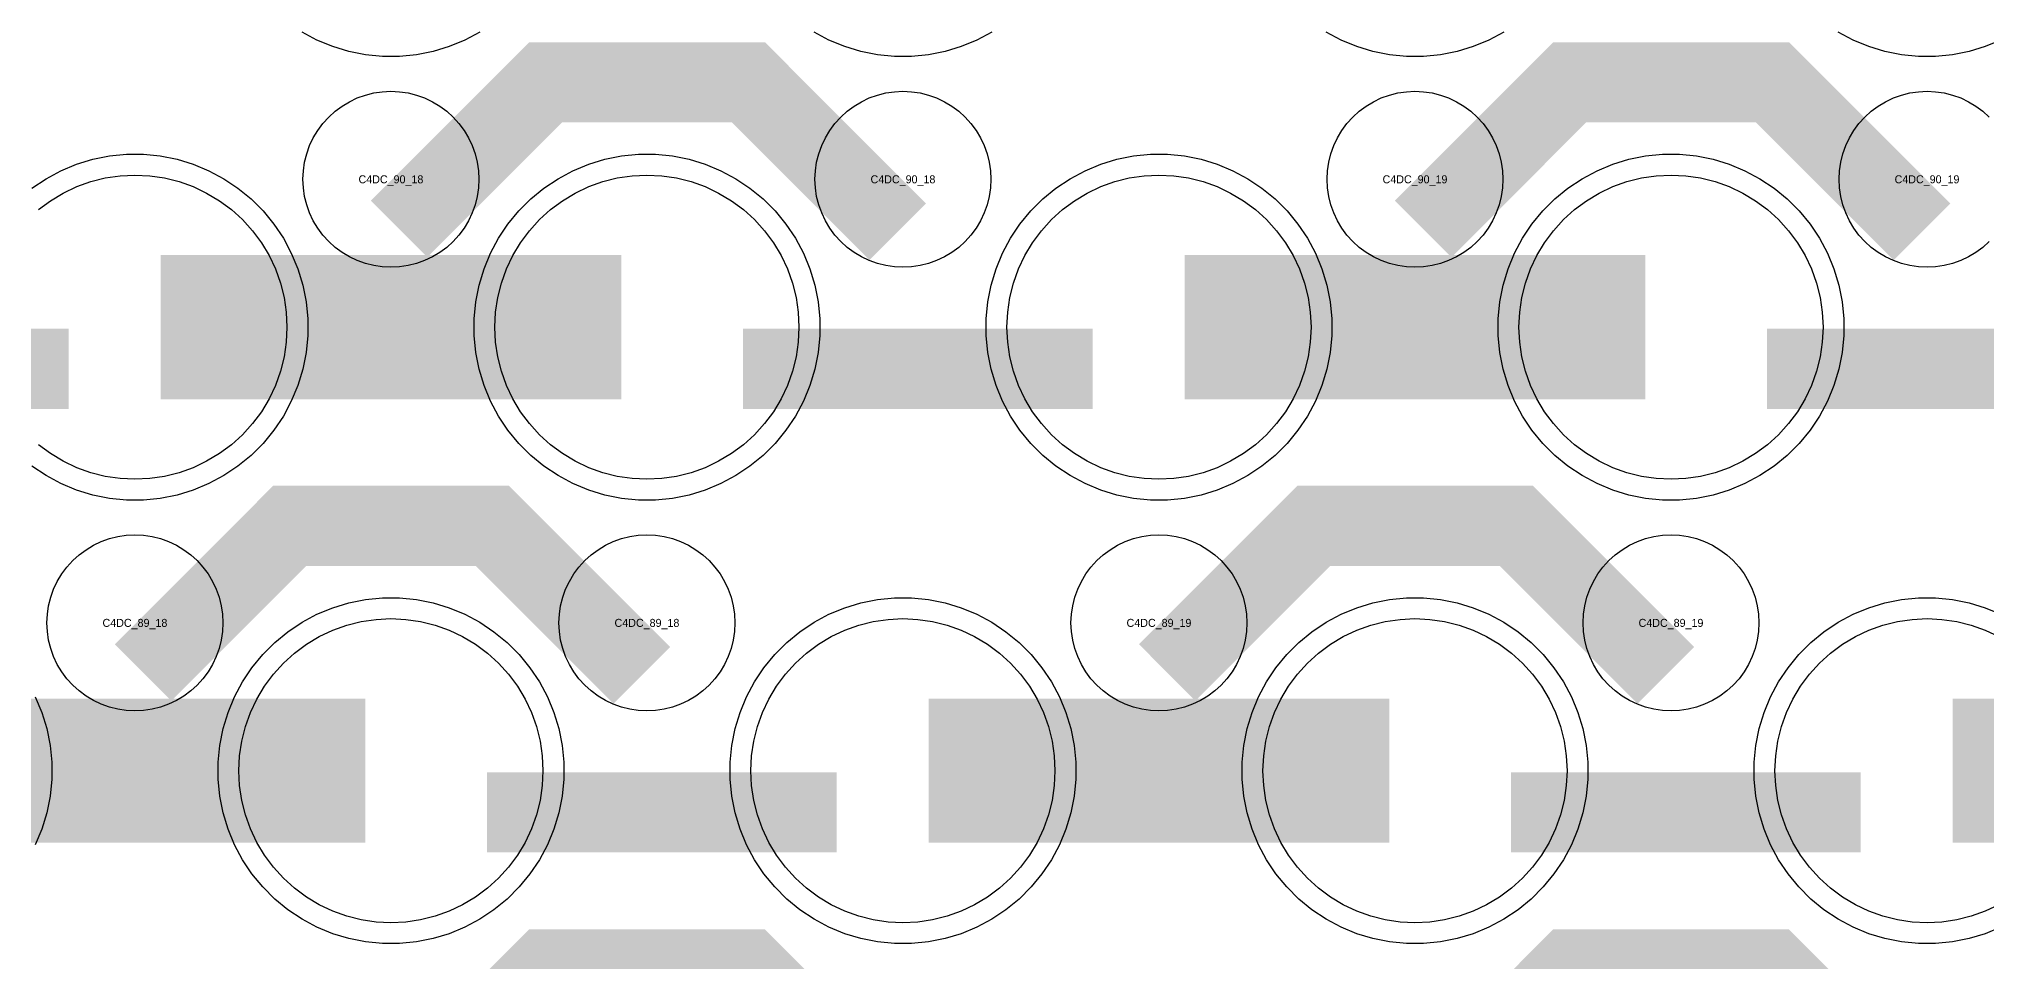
# Model space of a CAD drawing. Extents: x -11880 to 11880, y -14992 to 14992.
# Drawn here: x -6270 to -5662, y -2567 to -2279 of the extents above; entities that cross this region are included whole.
import ezdxf
from ezdxf.enums import TextEntityAlignment as Align

# ---------------------------------------------------------------- set-up
doc = ezdxf.new("R2010")
doc.units = 0
doc.header["$MEASUREMENT"] = 0
for name, color, linetype in [('GDS_775_DT_237', 138, 'CONTINUOUS'), ('RDL1_FS', 34, 'CONTINUOUS'), ('RDL_BS', 160, 'CONTINUOUS')]:
    doc.layers.add(name, color=color, linetype=linetype)

msp = doc.modelspace()

# ---------------------------------------------------------------- linework, layer by layer
at = {"layer": 'RDL1_FS', "color": 11, "true_color": 0xf27172}
msp.add_lwpolyline([(-6270.14, -2332.076), (-6266.395, -2329.298), (-6262.395, -2326.9), (-6258.181, -2324.908), (-6253.791, -2323.336), (-6249.268, -2322.204), (-6244.657, -2321.52), (-6240, -2321.291), (-6235.343, -2321.52), (-6230.732, -2322.204), (-6226.209, -2323.336), (-6221.819, -2324.908), (-6217.605, -2326.9), (-6213.605, -2329.298), (-6209.86, -2332.076), (-6206.406, -2335.206), (-6203.276, -2338.66), (-6200.498, -2342.405), (-6198.1, -2346.405), (-6196.108, -2350.619), (-6194.536, -2355.009), (-6193.404, -2359.532), (-6192.72, -2364.143), (-6192.491, -2368.8), (-6192.72, -2373.457), (-6193.404, -2378.068), (-6194.536, -2382.591), (-6196.108, -2386.981), (-6198.1, -2391.195), (-6200.498, -2395.195), (-6203.276, -2398.94), (-6206.406, -2402.394), (-6209.86, -2405.524), (-6213.605, -2408.302), (-6217.605, -2410.7), (-6221.819, -2412.692), (-6226.209, -2414.264), (-6230.732, -2415.396), (-6235.343, -2416.08), (-6240, -2416.309), (-6244.657, -2416.08), (-6249.268, -2415.396), (-6253.791, -2414.264), (-6258.181, -2412.692), (-6262.395, -2410.7), (-6266.395, -2408.302), (-6270.14, -2405.524)], dxfattribs=at)
for points in [[(-6080, -2416.309), (-6084.657, -2416.08), (-6089.268, -2415.396), (-6093.791, -2414.264), (-6098.181, -2412.692), (-6102.395, -2410.7), (-6106.395, -2408.302), (-6110.14, -2405.524), (-6113.594, -2402.394), (-6116.724, -2398.94), (-6119.502, -2395.195), (-6121.9, -2391.195), (-6123.892, -2386.981), (-6125.464, -2382.591), (-6126.596, -2378.068), (-6127.28, -2373.457), (-6127.509, -2368.8), (-6127.28, -2364.143), (-6126.596, -2359.532), (-6125.464, -2355.009), (-6123.892, -2350.619), (-6121.9, -2346.405), (-6119.502, -2342.405), (-6116.724, -2338.66), (-6113.594, -2335.206), (-6110.14, -2332.076), (-6106.395, -2329.298), (-6102.395, -2326.9), (-6098.181, -2324.908), (-6093.791, -2323.336), (-6089.268, -2322.204), (-6084.657, -2321.52), (-6080, -2321.291), (-6075.343, -2321.52), (-6070.732, -2322.204), (-6066.209, -2323.336), (-6061.819, -2324.908), (-6057.605, -2326.9), (-6053.605, -2329.298), (-6049.86, -2332.076), (-6046.406, -2335.206), (-6043.276, -2338.66), (-6040.498, -2342.405), (-6038.1, -2346.405), (-6036.108, -2350.619), (-6034.536, -2355.009), (-6033.404, -2359.532), (-6032.72, -2364.143), (-6032.491, -2368.8), (-6032.72, -2373.457), (-6033.404, -2378.068), (-6034.536, -2382.591), (-6036.108, -2386.981), (-6038.1, -2391.195), (-6040.498, -2395.195), (-6043.276, -2398.94), (-6046.406, -2402.394), (-6049.86, -2405.524), (-6053.605, -2408.302), (-6057.605, -2410.7), (-6061.819, -2412.692), (-6066.209, -2414.264), (-6070.732, -2415.396), (-6075.343, -2416.08)], [(-5920, -2416.309), (-5924.657, -2416.08), (-5929.268, -2415.396), (-5933.791, -2414.264), (-5938.181, -2412.692), (-5942.395, -2410.7), (-5946.395, -2408.302), (-5950.14, -2405.524), (-5953.594, -2402.394), (-5956.724, -2398.94), (-5959.502, -2395.195), (-5961.9, -2391.195), (-5963.892, -2386.981), (-5965.464, -2382.591), (-5966.596, -2378.068), (-5967.28, -2373.457), (-5967.509, -2368.8), (-5967.28, -2364.143), (-5966.596, -2359.532), (-5965.464, -2355.009), (-5963.892, -2350.619), (-5961.9, -2346.405), (-5959.502, -2342.405), (-5956.724, -2338.66), (-5953.594, -2335.206), (-5950.14, -2332.076), (-5946.395, -2329.298), (-5942.395, -2326.9), (-5938.181, -2324.908), (-5933.791, -2323.336), (-5929.268, -2322.204), (-5924.657, -2321.52), (-5920, -2321.291), (-5915.343, -2321.52), (-5910.732, -2322.204), (-5906.209, -2323.336), (-5901.819, -2324.908), (-5897.605, -2326.9), (-5893.605, -2329.298), (-5889.86, -2332.076), (-5886.406, -2335.206), (-5883.276, -2338.66), (-5880.498, -2342.405), (-5878.1, -2346.405), (-5876.108, -2350.619), (-5874.536, -2355.009), (-5873.404, -2359.532), (-5872.72, -2364.143), (-5872.491, -2368.8), (-5872.72, -2373.457), (-5873.404, -2378.068), (-5874.536, -2382.591), (-5876.108, -2386.981), (-5878.1, -2391.195), (-5880.498, -2395.195), (-5883.276, -2398.94), (-5886.406, -2402.394), (-5889.86, -2405.524), (-5893.605, -2408.302), (-5897.605, -2410.7), (-5901.819, -2412.692), (-5906.209, -2414.264), (-5910.732, -2415.396), (-5915.343, -2416.08)], [(-5760, -2416.309), (-5764.657, -2416.08), (-5769.268, -2415.396), (-5773.791, -2414.264), (-5778.181, -2412.692), (-5782.395, -2410.7), (-5786.395, -2408.302), (-5790.14, -2405.524), (-5793.594, -2402.394), (-5796.724, -2398.94), (-5799.502, -2395.195), (-5801.9, -2391.195), (-5803.892, -2386.981), (-5805.464, -2382.591), (-5806.596, -2378.068), (-5807.28, -2373.457), (-5807.509, -2368.8), (-5807.28, -2364.143), (-5806.596, -2359.532), (-5805.464, -2355.009), (-5803.892, -2350.619), (-5801.9, -2346.405), (-5799.502, -2342.405), (-5796.724, -2338.66), (-5793.594, -2335.206), (-5790.14, -2332.076), (-5786.395, -2329.298), (-5782.395, -2326.9), (-5778.181, -2324.908), (-5773.791, -2323.336), (-5769.268, -2322.204), (-5764.657, -2321.52), (-5760, -2321.291), (-5755.343, -2321.52), (-5750.732, -2322.204), (-5746.209, -2323.336), (-5741.819, -2324.908), (-5737.605, -2326.9), (-5733.605, -2329.298), (-5729.86, -2332.076), (-5726.406, -2335.206), (-5723.276, -2338.66), (-5720.498, -2342.405), (-5718.1, -2346.405), (-5716.108, -2350.619), (-5714.536, -2355.009), (-5713.404, -2359.532), (-5712.72, -2364.143), (-5712.491, -2368.8), (-5712.72, -2373.457), (-5713.404, -2378.068), (-5714.536, -2382.591), (-5716.108, -2386.981), (-5718.1, -2391.195), (-5720.498, -2395.195), (-5723.276, -2398.94), (-5726.406, -2402.394), (-5729.86, -2405.524), (-5733.605, -2408.302), (-5737.605, -2410.7), (-5741.819, -2412.692), (-5746.209, -2414.264), (-5750.732, -2415.396), (-5755.343, -2416.08)]]:
    msp.add_lwpolyline(points, close=True, dxfattribs=at)
for points in [[(-6231.998, -2368.8, 45, 45, 0), (-6159.998, -2368.8, 45, 45, 0)], [(-6159.998, -2368.8, 45, 45, 0), (-6087.998, -2368.8, 45, 45, 0)], [(-5911.998, -2368.8, 45, 45, 0), (-5839.998, -2368.8, 45, 45, 0)], [(-5839.998, -2368.8, 45, 45, 0), (-5767.998, -2368.8, 45, 45, 0)]]:
    msp.add_lwpolyline(points, format="xyseb", dxfattribs=at)
at = {"layer": 'RDL1_FS'}
for points in [[(-6160, -2554.869), (-6164.657, -2554.64), (-6169.268, -2553.956), (-6173.791, -2552.824), (-6178.181, -2551.252), (-6182.395, -2549.26), (-6186.395, -2546.862), (-6190.14, -2544.084), (-6193.594, -2540.954), (-6196.724, -2537.5), (-6199.502, -2533.755), (-6201.9, -2529.755), (-6203.892, -2525.541), (-6205.464, -2521.151), (-6206.596, -2516.628), (-6207.28, -2512.017), (-6207.509, -2507.36), (-6207.28, -2502.703), (-6206.596, -2498.092), (-6205.464, -2493.569), (-6203.892, -2489.179), (-6201.9, -2484.965), (-6199.502, -2480.965), (-6196.724, -2477.22), (-6193.594, -2473.766), (-6190.14, -2470.636), (-6186.395, -2467.858), (-6182.395, -2465.46), (-6178.181, -2463.468), (-6173.791, -2461.896), (-6169.268, -2460.764), (-6164.657, -2460.08), (-6160, -2459.851), (-6155.343, -2460.08), (-6150.732, -2460.764), (-6146.209, -2461.896), (-6141.819, -2463.468), (-6137.605, -2465.46), (-6133.605, -2467.858), (-6129.86, -2470.636), (-6126.406, -2473.766), (-6123.276, -2477.22), (-6120.498, -2480.965), (-6118.1, -2484.965), (-6116.108, -2489.179), (-6114.536, -2493.569), (-6113.404, -2498.092), (-6112.72, -2502.703), (-6112.491, -2507.36), (-6112.72, -2512.017), (-6113.404, -2516.628), (-6114.536, -2521.151), (-6116.108, -2525.541), (-6118.1, -2529.755), (-6120.498, -2533.755), (-6123.276, -2537.5), (-6126.406, -2540.954), (-6129.86, -2544.084), (-6133.605, -2546.862), (-6137.605, -2549.26), (-6141.819, -2551.252), (-6146.209, -2552.824), (-6150.732, -2553.956), (-6155.343, -2554.64)], [(-6000, -2554.869), (-6004.657, -2554.64), (-6009.268, -2553.956), (-6013.791, -2552.824), (-6018.181, -2551.252), (-6022.395, -2549.26), (-6026.395, -2546.862), (-6030.14, -2544.084), (-6033.594, -2540.954), (-6036.724, -2537.5), (-6039.502, -2533.755), (-6041.9, -2529.755), (-6043.892, -2525.541), (-6045.464, -2521.151), (-6046.596, -2516.628), (-6047.28, -2512.017), (-6047.509, -2507.36), (-6047.28, -2502.703), (-6046.596, -2498.092), (-6045.464, -2493.569), (-6043.892, -2489.179), (-6041.9, -2484.965), (-6039.502, -2480.965), (-6036.724, -2477.22), (-6033.594, -2473.766), (-6030.14, -2470.636), (-6026.395, -2467.858), (-6022.395, -2465.46), (-6018.181, -2463.468), (-6013.791, -2461.896), (-6009.268, -2460.764), (-6004.657, -2460.08), (-6000, -2459.851), (-5995.343, -2460.08), (-5990.732, -2460.764), (-5986.209, -2461.896), (-5981.819, -2463.468), (-5977.605, -2465.46), (-5973.605, -2467.858), (-5969.86, -2470.636), (-5966.406, -2473.766), (-5963.276, -2477.22), (-5960.498, -2480.965), (-5958.1, -2484.965), (-5956.108, -2489.179), (-5954.536, -2493.569), (-5953.404, -2498.092), (-5952.72, -2502.703), (-5952.491, -2507.36), (-5952.72, -2512.017), (-5953.404, -2516.628), (-5954.536, -2521.151), (-5956.108, -2525.541), (-5958.1, -2529.755), (-5960.498, -2533.755), (-5963.276, -2537.5), (-5966.406, -2540.954), (-5969.86, -2544.084), (-5973.605, -2546.862), (-5977.605, -2549.26), (-5981.819, -2551.252), (-5986.209, -2552.824), (-5990.732, -2553.956), (-5995.343, -2554.64)], [(-5840, -2554.869), (-5844.657, -2554.64), (-5849.268, -2553.956), (-5853.791, -2552.824), (-5858.181, -2551.252), (-5862.395, -2549.26), (-5866.395, -2546.862), (-5870.14, -2544.084), (-5873.594, -2540.954), (-5876.724, -2537.5), (-5879.502, -2533.755), (-5881.9, -2529.755), (-5883.892, -2525.541), (-5885.464, -2521.151), (-5886.596, -2516.628), (-5887.28, -2512.017), (-5887.509, -2507.36), (-5887.28, -2502.703), (-5886.596, -2498.092), (-5885.464, -2493.569), (-5883.892, -2489.179), (-5881.9, -2484.965), (-5879.502, -2480.965), (-5876.724, -2477.22), (-5873.594, -2473.766), (-5870.14, -2470.636), (-5866.395, -2467.858), (-5862.395, -2465.46), (-5858.181, -2463.468), (-5853.791, -2461.896), (-5849.268, -2460.764), (-5844.657, -2460.08), (-5840, -2459.851), (-5835.343, -2460.08), (-5830.732, -2460.764), (-5826.209, -2461.896), (-5821.819, -2463.468), (-5817.605, -2465.46), (-5813.605, -2467.858), (-5809.86, -2470.636), (-5806.406, -2473.766), (-5803.276, -2477.22), (-5800.498, -2480.965), (-5798.1, -2484.965), (-5796.108, -2489.179), (-5794.536, -2493.569), (-5793.404, -2498.092), (-5792.72, -2502.703), (-5792.491, -2507.36), (-5792.72, -2512.017), (-5793.404, -2516.628), (-5794.536, -2521.151), (-5796.108, -2525.541), (-5798.1, -2529.755), (-5800.498, -2533.755), (-5803.276, -2537.5), (-5806.406, -2540.954), (-5809.86, -2544.084), (-5813.605, -2546.862), (-5817.605, -2549.26), (-5821.819, -2551.252), (-5826.209, -2552.824), (-5830.732, -2553.956), (-5835.343, -2554.64)]]:
    msp.add_lwpolyline(points, close=True, dxfattribs=at)
msp.add_lwpolyline([(-5657.605, -2549.26), (-5661.819, -2551.252), (-5666.209, -2552.824), (-5670.732, -2553.956), (-5675.343, -2554.64), (-5680, -2554.869), (-5684.657, -2554.64), (-5689.268, -2553.956), (-5693.791, -2552.824), (-5698.181, -2551.252), (-5702.395, -2549.26), (-5706.395, -2546.862), (-5710.14, -2544.084), (-5713.594, -2540.954), (-5716.724, -2537.5), (-5719.502, -2533.755), (-5721.9, -2529.755), (-5723.892, -2525.541), (-5725.464, -2521.151), (-5726.596, -2516.628), (-5727.28, -2512.017), (-5727.509, -2507.36), (-5727.28, -2502.703), (-5726.596, -2498.092), (-5725.464, -2493.569), (-5723.892, -2489.179), (-5721.9, -2484.965), (-5719.502, -2480.965), (-5716.724, -2477.22), (-5713.594, -2473.766), (-5710.14, -2470.636), (-5706.395, -2467.858), (-5702.395, -2465.46), (-5698.181, -2463.468), (-5693.791, -2461.896), (-5689.268, -2460.764), (-5684.657, -2460.08), (-5680, -2459.851), (-5675.343, -2460.08), (-5670.732, -2460.764), (-5666.209, -2461.896), (-5661.819, -2463.468), (-5657.605, -2465.46)], dxfattribs=at)
for points in [[(-6311.998, -2507.36, 45, 45, 0), (-6239.998, -2507.36, 45, 45, 0)], [(-6239.998, -2507.36, 45, 45, 0), (-6167.998, -2507.36, 45, 45, 0)], [(-5991.998, -2507.36, 45, 45, 0), (-5919.998, -2507.36, 45, 45, 0)], [(-5919.998, -2507.36, 45, 45, 0), (-5847.998, -2507.36, 45, 45, 0)], [(-5671.998, -2507.36, 45, 45, 0), (-5599.998, -2507.36, 45, 45, 0)]]:
    msp.add_lwpolyline(points, format="xyseb", dxfattribs=at)
at = {"layer": 'RDL_BS', "color": 11, "true_color": 0xf27172}
for points in [[(-6132.223, -2276.618), (-6136.885, -2279.11), (-6141.795, -2281.141), (-6146.835, -2282.672), (-6152.062, -2283.718), (-6157.356, -2284.235), (-6162.644, -2284.235), (-6167.938, -2283.718), (-6173.165, -2282.672), (-6178.205, -2281.141), (-6183.115, -2279.11), (-6187.777, -2276.618)], [(-5972.223, -2276.618), (-5976.885, -2279.11), (-5981.795, -2281.141), (-5986.835, -2282.672), (-5992.062, -2283.718), (-5997.356, -2284.235), (-6002.644, -2284.235), (-6007.938, -2283.718), (-6013.165, -2282.672), (-6018.205, -2281.141), (-6023.115, -2279.11), (-6027.777, -2276.618)], [(-5812.223, -2276.618), (-5816.885, -2279.11), (-5821.795, -2281.141), (-5826.835, -2282.672), (-5832.062, -2283.718), (-5837.356, -2284.235), (-5842.644, -2284.235), (-5847.938, -2283.718), (-5853.165, -2282.672), (-5858.205, -2281.141), (-5863.115, -2279.11), (-5867.777, -2276.618)], [(-5656.885, -2279.11), (-5661.795, -2281.141), (-5666.835, -2282.672), (-5672.062, -2283.718), (-5677.356, -2284.235), (-5682.644, -2284.235), (-5687.938, -2283.718), (-5693.165, -2282.672), (-5698.205, -2281.141), (-5703.115, -2279.11), (-5707.777, -2276.618)], [(-6272.191, -2325.364), (-6267.777, -2322.417), (-6263.115, -2319.925), (-6258.205, -2317.894), (-6253.165, -2316.363), (-6247.938, -2315.317), (-6242.644, -2314.8), (-6237.356, -2314.8), (-6232.062, -2315.317), (-6226.835, -2316.363), (-6221.795, -2317.894), (-6216.885, -2319.925), (-6212.223, -2322.417), (-6207.809, -2325.364), (-6203.708, -2328.726), (-6199.926, -2332.508), (-6196.564, -2336.609), (-6193.617, -2341.023), (-6191.125, -2345.685), (-6189.094, -2350.595), (-6187.563, -2355.635), (-6186.517, -2360.862), (-6186, -2366.156), (-6186, -2371.444), (-6186.517, -2376.738), (-6187.563, -2381.965), (-6189.094, -2387.005), (-6191.125, -2391.915), (-6193.617, -2396.577), (-6196.564, -2400.991), (-6199.926, -2405.092), (-6203.708, -2408.874), (-6207.809, -2412.236), (-6212.223, -2415.183), (-6216.885, -2417.675), (-6221.795, -2419.706), (-6226.835, -2421.237), (-6232.062, -2422.283), (-6237.356, -2422.8), (-6242.644, -2422.8), (-6247.938, -2422.283), (-6253.165, -2421.237), (-6258.205, -2419.706), (-6263.115, -2417.675), (-6267.777, -2415.183), (-6272.191, -2412.236)]]:
    msp.add_lwpolyline(points, dxfattribs=at)
at = {"layer": 'RDL_BS'}
for points in [[(-6157.438, -2338.114, 25, 25, 0), (-6111.623, -2292.299, 25, 25, 0), (-6078.07, -2292.299, 25, 25, 0)], [(-6001.599, -2339.013, 25, 25, 0), (-6048.313, -2292.299, 25, 25, 0), (-6078.071, -2292.299, 25, 25, 0)], [(-5837.438, -2338.114, 25, 25, 0), (-5791.623, -2292.299, 25, 25, 0), (-5758.07, -2292.299, 25, 25, 0)], [(-5681.599, -2339.013, 25, 25, 0), (-5728.313, -2292.299, 25, 25, 0), (-5758.071, -2292.299, 25, 25, 0)], [(-6237.438, -2476.674, 25, 25, 0), (-6191.623, -2430.859, 25, 25, 0), (-6158.07, -2430.859, 25, 25, 0)], [(-6081.599, -2477.573, 25, 25, 0), (-6128.313, -2430.859, 25, 25, 0), (-6158.071, -2430.859, 25, 25, 0)], [(-5917.438, -2476.674, 25, 25, 0), (-5871.623, -2430.859, 25, 25, 0), (-5838.07, -2430.859, 25, 25, 0)], [(-5761.599, -2477.573, 25, 25, 0), (-5808.313, -2430.859, 25, 25, 0), (-5838.071, -2430.859, 25, 25, 0)], [(-6129.984, -2520.373, 25, 25, 0), (-6020.719, -2520.373, 25, 25, 0)], [(-5809.984, -2520.373, 25, 25, 0), (-5700.719, -2520.373, 25, 25, 0)], [(-6157.438, -2615.239, 25, 25, 0), (-6111.623, -2569.424, 25, 25, 0), (-6078.07, -2569.424, 25, 25, 0)], [(-6001.599, -2616.138, 25, 25, 0), (-6048.313, -2569.424, 25, 25, 0), (-6078.071, -2569.424, 25, 25, 0)], [(-5837.438, -2615.239, 25, 25, 0), (-5791.623, -2569.424, 25, 25, 0), (-5758.07, -2569.424, 25, 25, 0)], [(-5681.599, -2616.138, 25, 25, 0), (-5728.313, -2569.424, 25, 25, 0), (-5758.071, -2569.424, 25, 25, 0)]]:
    msp.add_lwpolyline(points, format="xyseb", dxfattribs=at)
for points in [[(-6160, -2350.106), (-6162.693, -2349.974), (-6165.365, -2349.578), (-6167.984, -2348.921), (-6170.519, -2348.014), (-6172.956, -2346.862), (-6175.28, -2345.469), (-6177.443, -2343.866), (-6179.442, -2342.054), (-6181.254, -2340.055), (-6182.857, -2337.892), (-6184.25, -2335.568), (-6185.402, -2333.131), (-6186.309, -2330.596), (-6186.966, -2327.977), (-6187.362, -2325.305), (-6187.494, -2322.612), (-6187.362, -2319.919), (-6186.966, -2317.247), (-6186.309, -2314.628), (-6185.402, -2312.093), (-6184.25, -2309.656), (-6182.857, -2307.332), (-6181.254, -2305.169), (-6179.442, -2303.17), (-6177.443, -2301.358), (-6175.28, -2299.755), (-6172.956, -2298.362), (-6170.519, -2297.21), (-6167.984, -2296.303), (-6165.365, -2295.646), (-6162.693, -2295.25), (-6160, -2295.118), (-6157.307, -2295.25), (-6154.635, -2295.646), (-6152.016, -2296.303), (-6149.481, -2297.21), (-6147.044, -2298.362), (-6144.72, -2299.755), (-6142.557, -2301.358), (-6140.558, -2303.17), (-6138.746, -2305.169), (-6137.143, -2307.332), (-6135.75, -2309.656), (-6134.598, -2312.093), (-6133.691, -2314.628), (-6133.034, -2317.247), (-6132.638, -2319.919), (-6132.506, -2322.612), (-6132.638, -2325.305), (-6133.034, -2327.977), (-6133.691, -2330.596), (-6134.598, -2333.131), (-6135.75, -2335.568), (-6137.143, -2337.892), (-6138.746, -2340.055), (-6140.558, -2342.054), (-6142.557, -2343.866), (-6144.72, -2345.469), (-6147.044, -2346.862), (-6149.481, -2348.014), (-6152.016, -2348.921), (-6154.635, -2349.578), (-6157.307, -2349.974)], [(-6000, -2350.106), (-6002.693, -2349.974), (-6005.365, -2349.578), (-6007.984, -2348.921), (-6010.519, -2348.014), (-6012.956, -2346.862), (-6015.28, -2345.469), (-6017.443, -2343.866), (-6019.442, -2342.054), (-6021.254, -2340.055), (-6022.857, -2337.892), (-6024.25, -2335.568), (-6025.402, -2333.131), (-6026.309, -2330.596), (-6026.966, -2327.977), (-6027.362, -2325.305), (-6027.494, -2322.612), (-6027.362, -2319.919), (-6026.966, -2317.247), (-6026.309, -2314.628), (-6025.402, -2312.093), (-6024.25, -2309.656), (-6022.857, -2307.332), (-6021.254, -2305.169), (-6019.442, -2303.17), (-6017.443, -2301.358), (-6015.28, -2299.755), (-6012.956, -2298.362), (-6010.519, -2297.21), (-6007.984, -2296.303), (-6005.365, -2295.646), (-6002.693, -2295.25), (-6000, -2295.118), (-5997.307, -2295.25), (-5994.635, -2295.646), (-5992.016, -2296.303), (-5989.481, -2297.21), (-5987.044, -2298.362), (-5984.72, -2299.755), (-5982.557, -2301.358), (-5980.558, -2303.17), (-5978.746, -2305.169), (-5977.143, -2307.332), (-5975.75, -2309.656), (-5974.598, -2312.093), (-5973.691, -2314.628), (-5973.034, -2317.247), (-5972.638, -2319.919), (-5972.506, -2322.612), (-5972.638, -2325.305), (-5973.034, -2327.977), (-5973.691, -2330.596), (-5974.598, -2333.131), (-5975.75, -2335.568), (-5977.143, -2337.892), (-5978.746, -2340.055), (-5980.558, -2342.054), (-5982.557, -2343.866), (-5984.72, -2345.469), (-5987.044, -2346.862), (-5989.481, -2348.014), (-5992.016, -2348.921), (-5994.635, -2349.578), (-5997.307, -2349.974)], [(-5840, -2350.106), (-5842.693, -2349.974), (-5845.365, -2349.578), (-5847.984, -2348.921), (-5850.519, -2348.014), (-5852.956, -2346.862), (-5855.28, -2345.469), (-5857.443, -2343.866), (-5859.442, -2342.054), (-5861.254, -2340.055), (-5862.857, -2337.892), (-5864.25, -2335.568), (-5865.402, -2333.131), (-5866.309, -2330.596), (-5866.966, -2327.977), (-5867.362, -2325.305), (-5867.494, -2322.612), (-5867.362, -2319.919), (-5866.966, -2317.247), (-5866.309, -2314.628), (-5865.402, -2312.093), (-5864.25, -2309.656), (-5862.857, -2307.332), (-5861.254, -2305.169), (-5859.442, -2303.17), (-5857.443, -2301.358), (-5855.28, -2299.755), (-5852.956, -2298.362), (-5850.519, -2297.21), (-5847.984, -2296.303), (-5845.365, -2295.646), (-5842.693, -2295.25), (-5840, -2295.118), (-5837.307, -2295.25), (-5834.635, -2295.646), (-5832.016, -2296.303), (-5829.481, -2297.21), (-5827.044, -2298.362), (-5824.72, -2299.755), (-5822.557, -2301.358), (-5820.558, -2303.17), (-5818.746, -2305.169), (-5817.143, -2307.332), (-5815.75, -2309.656), (-5814.598, -2312.093), (-5813.691, -2314.628), (-5813.034, -2317.247), (-5812.638, -2319.919), (-5812.506, -2322.612), (-5812.638, -2325.305), (-5813.034, -2327.977), (-5813.691, -2330.596), (-5814.598, -2333.131), (-5815.75, -2335.568), (-5817.143, -2337.892), (-5818.746, -2340.055), (-5820.558, -2342.054), (-5822.557, -2343.866), (-5824.72, -2345.469), (-5827.044, -2346.862), (-5829.481, -2348.014), (-5832.016, -2348.921), (-5834.635, -2349.578), (-5837.307, -2349.974)], [(-6240, -2488.666), (-6242.693, -2488.534), (-6245.365, -2488.138), (-6247.984, -2487.481), (-6250.519, -2486.574), (-6252.956, -2485.422), (-6255.28, -2484.029), (-6257.443, -2482.426), (-6259.442, -2480.614), (-6261.254, -2478.615), (-6262.857, -2476.452), (-6264.25, -2474.128), (-6265.402, -2471.691), (-6266.309, -2469.156), (-6266.966, -2466.537), (-6267.362, -2463.865), (-6267.494, -2461.172), (-6267.362, -2458.479), (-6266.966, -2455.807), (-6266.309, -2453.188), (-6265.402, -2450.653), (-6264.25, -2448.216), (-6262.857, -2445.892), (-6261.254, -2443.729), (-6259.442, -2441.73), (-6257.443, -2439.918), (-6255.28, -2438.315), (-6252.956, -2436.922), (-6250.519, -2435.77), (-6247.984, -2434.863), (-6245.365, -2434.206), (-6242.693, -2433.81), (-6240, -2433.678), (-6237.307, -2433.81), (-6234.635, -2434.206), (-6232.016, -2434.863), (-6229.481, -2435.77), (-6227.044, -2436.922), (-6224.72, -2438.315), (-6222.557, -2439.918), (-6220.558, -2441.73), (-6218.746, -2443.729), (-6217.143, -2445.892), (-6215.75, -2448.216), (-6214.598, -2450.653), (-6213.691, -2453.188), (-6213.034, -2455.807), (-6212.638, -2458.479), (-6212.506, -2461.172), (-6212.638, -2463.865), (-6213.034, -2466.537), (-6213.691, -2469.156), (-6214.598, -2471.691), (-6215.75, -2474.128), (-6217.143, -2476.452), (-6218.746, -2478.615), (-6220.558, -2480.614), (-6222.557, -2482.426), (-6224.72, -2484.029), (-6227.044, -2485.422), (-6229.481, -2486.574), (-6232.016, -2487.481), (-6234.635, -2488.138), (-6237.307, -2488.534)], [(-6080, -2488.666), (-6082.693, -2488.534), (-6085.365, -2488.138), (-6087.984, -2487.481), (-6090.519, -2486.574), (-6092.956, -2485.422), (-6095.28, -2484.029), (-6097.443, -2482.426), (-6099.442, -2480.614), (-6101.254, -2478.615), (-6102.857, -2476.452), (-6104.25, -2474.128), (-6105.402, -2471.691), (-6106.309, -2469.156), (-6106.966, -2466.537), (-6107.362, -2463.865), (-6107.494, -2461.172), (-6107.362, -2458.479), (-6106.966, -2455.807), (-6106.309, -2453.188), (-6105.402, -2450.653), (-6104.25, -2448.216), (-6102.857, -2445.892), (-6101.254, -2443.729), (-6099.442, -2441.73), (-6097.443, -2439.918), (-6095.28, -2438.315), (-6092.956, -2436.922), (-6090.519, -2435.77), (-6087.984, -2434.863), (-6085.365, -2434.206), (-6082.693, -2433.81), (-6080, -2433.678), (-6077.307, -2433.81), (-6074.635, -2434.206), (-6072.016, -2434.863), (-6069.481, -2435.77), (-6067.044, -2436.922), (-6064.72, -2438.315), (-6062.557, -2439.918), (-6060.558, -2441.73), (-6058.746, -2443.729), (-6057.143, -2445.892), (-6055.75, -2448.216), (-6054.598, -2450.653), (-6053.691, -2453.188), (-6053.034, -2455.807), (-6052.638, -2458.479), (-6052.506, -2461.172), (-6052.638, -2463.865), (-6053.034, -2466.537), (-6053.691, -2469.156), (-6054.598, -2471.691), (-6055.75, -2474.128), (-6057.143, -2476.452), (-6058.746, -2478.615), (-6060.558, -2480.614), (-6062.557, -2482.426), (-6064.72, -2484.029), (-6067.044, -2485.422), (-6069.481, -2486.574), (-6072.016, -2487.481), (-6074.635, -2488.138), (-6077.307, -2488.534)], [(-5920, -2488.666), (-5922.693, -2488.534), (-5925.365, -2488.138), (-5927.984, -2487.481), (-5930.519, -2486.574), (-5932.956, -2485.422), (-5935.28, -2484.029), (-5937.443, -2482.426), (-5939.442, -2480.614), (-5941.254, -2478.615), (-5942.857, -2476.452), (-5944.25, -2474.128), (-5945.402, -2471.691), (-5946.309, -2469.156), (-5946.966, -2466.537), (-5947.362, -2463.865), (-5947.494, -2461.172), (-5947.362, -2458.479), (-5946.966, -2455.807), (-5946.309, -2453.188), (-5945.402, -2450.653), (-5944.25, -2448.216), (-5942.857, -2445.892), (-5941.254, -2443.729), (-5939.442, -2441.73), (-5937.443, -2439.918), (-5935.28, -2438.315), (-5932.956, -2436.922), (-5930.519, -2435.77), (-5927.984, -2434.863), (-5925.365, -2434.206), (-5922.693, -2433.81), (-5920, -2433.678), (-5917.307, -2433.81), (-5914.635, -2434.206), (-5912.016, -2434.863), (-5909.481, -2435.77), (-5907.044, -2436.922), (-5904.72, -2438.315), (-5902.557, -2439.918), (-5900.558, -2441.73), (-5898.746, -2443.729), (-5897.143, -2445.892), (-5895.75, -2448.216), (-5894.598, -2450.653), (-5893.691, -2453.188), (-5893.034, -2455.807), (-5892.638, -2458.479), (-5892.506, -2461.172), (-5892.638, -2463.865), (-5893.034, -2466.537), (-5893.691, -2469.156), (-5894.598, -2471.691), (-5895.75, -2474.128), (-5897.143, -2476.452), (-5898.746, -2478.615), (-5900.558, -2480.614), (-5902.557, -2482.426), (-5904.72, -2484.029), (-5907.044, -2485.422), (-5909.481, -2486.574), (-5912.016, -2487.481), (-5914.635, -2488.138), (-5917.307, -2488.534)], [(-5760, -2488.666), (-5762.693, -2488.534), (-5765.365, -2488.138), (-5767.984, -2487.481), (-5770.519, -2486.574), (-5772.956, -2485.422), (-5775.28, -2484.029), (-5777.443, -2482.426), (-5779.442, -2480.614), (-5781.254, -2478.615), (-5782.857, -2476.452), (-5784.25, -2474.128), (-5785.402, -2471.691), (-5786.309, -2469.156), (-5786.966, -2466.537), (-5787.362, -2463.865), (-5787.494, -2461.172), (-5787.362, -2458.479), (-5786.966, -2455.807), (-5786.309, -2453.188), (-5785.402, -2450.653), (-5784.25, -2448.216), (-5782.857, -2445.892), (-5781.254, -2443.729), (-5779.442, -2441.73), (-5777.443, -2439.918), (-5775.28, -2438.315), (-5772.956, -2436.922), (-5770.519, -2435.77), (-5767.984, -2434.863), (-5765.365, -2434.206), (-5762.693, -2433.81), (-5760, -2433.678), (-5757.307, -2433.81), (-5754.635, -2434.206), (-5752.016, -2434.863), (-5749.481, -2435.77), (-5747.044, -2436.922), (-5744.72, -2438.315), (-5742.557, -2439.918), (-5740.558, -2441.73), (-5738.746, -2443.729), (-5737.143, -2445.892), (-5735.75, -2448.216), (-5734.598, -2450.653), (-5733.691, -2453.188), (-5733.034, -2455.807), (-5732.638, -2458.479), (-5732.506, -2461.172), (-5732.638, -2463.865), (-5733.034, -2466.537), (-5733.691, -2469.156), (-5734.598, -2471.691), (-5735.75, -2474.128), (-5737.143, -2476.452), (-5738.746, -2478.615), (-5740.558, -2480.614), (-5742.557, -2482.426), (-5744.72, -2484.029), (-5747.044, -2485.422), (-5749.481, -2486.574), (-5752.016, -2487.481), (-5754.635, -2488.138), (-5757.307, -2488.534)], [(-6162.644, -2561.36), (-6167.938, -2560.843), (-6173.165, -2559.797), (-6178.205, -2558.266), (-6183.115, -2556.235), (-6187.777, -2553.743), (-6192.191, -2550.796), (-6196.292, -2547.434), (-6200.074, -2543.652), (-6203.436, -2539.551), (-6206.383, -2535.137), (-6208.875, -2530.475), (-6210.906, -2525.565), (-6212.437, -2520.525), (-6213.483, -2515.298), (-6214, -2510.004), (-6214, -2504.716), (-6213.483, -2499.422), (-6212.437, -2494.195), (-6210.906, -2489.155), (-6208.875, -2484.245), (-6206.383, -2479.583), (-6203.436, -2475.169), (-6200.074, -2471.068), (-6196.292, -2467.286), (-6192.191, -2463.924), (-6187.777, -2460.977), (-6183.115, -2458.485), (-6178.205, -2456.454), (-6173.165, -2454.923), (-6167.938, -2453.877), (-6162.644, -2453.36), (-6157.356, -2453.36), (-6152.062, -2453.877), (-6146.835, -2454.923), (-6141.795, -2456.454), (-6136.885, -2458.485), (-6132.223, -2460.977), (-6127.809, -2463.924), (-6123.708, -2467.286), (-6119.926, -2471.068), (-6116.564, -2475.169), (-6113.617, -2479.583), (-6111.125, -2484.245), (-6109.094, -2489.155), (-6107.563, -2494.195), (-6106.517, -2499.422), (-6106, -2504.716), (-6106, -2510.004), (-6106.517, -2515.298), (-6107.563, -2520.525), (-6109.094, -2525.565), (-6111.125, -2530.475), (-6113.617, -2535.137), (-6116.564, -2539.551), (-6119.926, -2543.652), (-6123.708, -2547.434), (-6127.809, -2550.796), (-6132.223, -2553.743), (-6136.885, -2556.235), (-6141.795, -2558.266), (-6146.835, -2559.797), (-6152.062, -2560.843), (-6157.356, -2561.36)], [(-6002.644, -2561.36), (-6007.938, -2560.843), (-6013.165, -2559.797), (-6018.205, -2558.266), (-6023.115, -2556.235), (-6027.777, -2553.743), (-6032.191, -2550.796), (-6036.292, -2547.434), (-6040.074, -2543.652), (-6043.436, -2539.551), (-6046.383, -2535.137), (-6048.875, -2530.475), (-6050.906, -2525.565), (-6052.437, -2520.525), (-6053.483, -2515.298), (-6054, -2510.004), (-6054, -2504.716), (-6053.483, -2499.422), (-6052.437, -2494.195), (-6050.906, -2489.155), (-6048.875, -2484.245), (-6046.383, -2479.583), (-6043.436, -2475.169), (-6040.074, -2471.068), (-6036.292, -2467.286), (-6032.191, -2463.924), (-6027.777, -2460.977), (-6023.115, -2458.485), (-6018.205, -2456.454), (-6013.165, -2454.923), (-6007.938, -2453.877), (-6002.644, -2453.36), (-5997.356, -2453.36), (-5992.062, -2453.877), (-5986.835, -2454.923), (-5981.795, -2456.454), (-5976.885, -2458.485), (-5972.223, -2460.977), (-5967.809, -2463.924), (-5963.708, -2467.286), (-5959.926, -2471.068), (-5956.564, -2475.169), (-5953.617, -2479.583), (-5951.125, -2484.245), (-5949.094, -2489.155), (-5947.563, -2494.195), (-5946.517, -2499.422), (-5946, -2504.716), (-5946, -2510.004), (-5946.517, -2515.298), (-5947.563, -2520.525), (-5949.094, -2525.565), (-5951.125, -2530.475), (-5953.617, -2535.137), (-5956.564, -2539.551), (-5959.926, -2543.652), (-5963.708, -2547.434), (-5967.809, -2550.796), (-5972.223, -2553.743), (-5976.885, -2556.235), (-5981.795, -2558.266), (-5986.835, -2559.797), (-5992.062, -2560.843), (-5997.356, -2561.36)], [(-5842.644, -2561.36), (-5847.938, -2560.843), (-5853.165, -2559.797), (-5858.205, -2558.266), (-5863.115, -2556.235), (-5867.777, -2553.743), (-5872.191, -2550.796), (-5876.292, -2547.434), (-5880.074, -2543.652), (-5883.436, -2539.551), (-5886.383, -2535.137), (-5888.875, -2530.475), (-5890.906, -2525.565), (-5892.437, -2520.525), (-5893.483, -2515.298), (-5894, -2510.004), (-5894, -2504.716), (-5893.483, -2499.422), (-5892.437, -2494.195), (-5890.906, -2489.155), (-5888.875, -2484.245), (-5886.383, -2479.583), (-5883.436, -2475.169), (-5880.074, -2471.068), (-5876.292, -2467.286), (-5872.191, -2463.924), (-5867.777, -2460.977), (-5863.115, -2458.485), (-5858.205, -2456.454), (-5853.165, -2454.923), (-5847.938, -2453.877), (-5842.644, -2453.36), (-5837.356, -2453.36), (-5832.062, -2453.877), (-5826.835, -2454.923), (-5821.795, -2456.454), (-5816.885, -2458.485), (-5812.223, -2460.977), (-5807.809, -2463.924), (-5803.708, -2467.286), (-5799.926, -2471.068), (-5796.564, -2475.169), (-5793.617, -2479.583), (-5791.125, -2484.245), (-5789.094, -2489.155), (-5787.563, -2494.195), (-5786.517, -2499.422), (-5786, -2504.716), (-5786, -2510.004), (-5786.517, -2515.298), (-5787.563, -2520.525), (-5789.094, -2525.565), (-5791.125, -2530.475), (-5793.617, -2535.137), (-5796.564, -2539.551), (-5799.926, -2543.652), (-5803.708, -2547.434), (-5807.809, -2550.796), (-5812.223, -2553.743), (-5816.885, -2556.235), (-5821.795, -2558.266), (-5826.835, -2559.797), (-5832.062, -2560.843), (-5837.356, -2561.36)]]:
    msp.add_lwpolyline(points, close=True, dxfattribs=at)
for points in [[(-5660.558, -2342.054), (-5662.557, -2343.866), (-5664.72, -2345.469), (-5667.044, -2346.862), (-5669.481, -2348.014), (-5672.016, -2348.921), (-5674.635, -2349.578), (-5677.307, -2349.974), (-5680, -2350.106), (-5682.693, -2349.974), (-5685.365, -2349.578), (-5687.984, -2348.921), (-5690.519, -2348.014), (-5692.956, -2346.862), (-5695.28, -2345.469), (-5697.443, -2343.866), (-5699.442, -2342.054), (-5701.254, -2340.055), (-5702.857, -2337.892), (-5704.25, -2335.568), (-5705.402, -2333.131), (-5706.309, -2330.596), (-5706.966, -2327.977), (-5707.362, -2325.305), (-5707.494, -2322.612), (-5707.362, -2319.919), (-5706.966, -2317.247), (-5706.309, -2314.628), (-5705.402, -2312.093), (-5704.25, -2309.656), (-5702.857, -2307.332), (-5701.254, -2305.169), (-5699.442, -2303.17), (-5697.443, -2301.358), (-5695.28, -2299.755), (-5692.956, -2298.362), (-5690.519, -2297.21), (-5687.984, -2296.303), (-5685.365, -2295.646), (-5682.693, -2295.25), (-5680, -2295.118), (-5677.307, -2295.25), (-5674.635, -2295.646), (-5672.016, -2296.303), (-5669.481, -2297.21), (-5667.044, -2298.362), (-5664.72, -2299.755), (-5662.557, -2301.358), (-5660.558, -2303.17)], [(-5656.885, -2556.235), (-5661.795, -2558.266), (-5666.835, -2559.797), (-5672.062, -2560.843), (-5677.356, -2561.36), (-5682.644, -2561.36), (-5687.938, -2560.843), (-5693.165, -2559.797), (-5698.205, -2558.266), (-5703.115, -2556.235), (-5707.777, -2553.743), (-5712.191, -2550.796), (-5716.292, -2547.434), (-5720.074, -2543.652), (-5723.436, -2539.551), (-5726.383, -2535.137), (-5728.875, -2530.475), (-5730.906, -2525.565), (-5732.437, -2520.525), (-5733.483, -2515.298), (-5734, -2510.004), (-5734, -2504.716), (-5733.483, -2499.422), (-5732.437, -2494.195), (-5730.906, -2489.155), (-5728.875, -2484.245), (-5726.383, -2479.583), (-5723.436, -2475.169), (-5720.074, -2471.068), (-5716.292, -2467.286), (-5712.191, -2463.924), (-5707.777, -2460.977), (-5703.115, -2458.485), (-5698.205, -2456.454), (-5693.165, -2454.923), (-5687.938, -2453.877), (-5682.644, -2453.36), (-5677.356, -2453.36), (-5672.062, -2453.877), (-5666.835, -2454.923), (-5661.795, -2456.454), (-5656.885, -2458.485)], [(-6271.125, -2484.245), (-6269.094, -2489.155), (-6267.563, -2494.195), (-6266.517, -2499.422), (-6266, -2504.716), (-6266, -2510.004), (-6266.517, -2515.298), (-6267.563, -2520.525), (-6269.094, -2525.565), (-6271.125, -2530.475)]]:
    msp.add_lwpolyline(points, dxfattribs=at)
at = {"layer": 'RDL_BS', "color": 11, "true_color": 0xf27172}
for points in [[(-6082.644, -2422.8), (-6087.938, -2422.283), (-6093.165, -2421.237), (-6098.205, -2419.706), (-6103.115, -2417.675), (-6107.777, -2415.183), (-6112.191, -2412.236), (-6116.292, -2408.874), (-6120.074, -2405.092), (-6123.436, -2400.991), (-6126.383, -2396.577), (-6128.875, -2391.915), (-6130.906, -2387.005), (-6132.437, -2381.965), (-6133.483, -2376.738), (-6134, -2371.444), (-6134, -2366.156), (-6133.483, -2360.862), (-6132.437, -2355.635), (-6130.906, -2350.595), (-6128.875, -2345.685), (-6126.383, -2341.023), (-6123.436, -2336.609), (-6120.074, -2332.508), (-6116.292, -2328.726), (-6112.191, -2325.364), (-6107.777, -2322.417), (-6103.115, -2319.925), (-6098.205, -2317.894), (-6093.165, -2316.363), (-6087.938, -2315.317), (-6082.644, -2314.8), (-6077.356, -2314.8), (-6072.062, -2315.317), (-6066.835, -2316.363), (-6061.795, -2317.894), (-6056.885, -2319.925), (-6052.223, -2322.417), (-6047.809, -2325.364), (-6043.708, -2328.726), (-6039.926, -2332.508), (-6036.564, -2336.609), (-6033.617, -2341.023), (-6031.125, -2345.685), (-6029.094, -2350.595), (-6027.563, -2355.635), (-6026.517, -2360.862), (-6026, -2366.156), (-6026, -2371.444), (-6026.517, -2376.738), (-6027.563, -2381.965), (-6029.094, -2387.005), (-6031.125, -2391.915), (-6033.617, -2396.577), (-6036.564, -2400.991), (-6039.926, -2405.092), (-6043.708, -2408.874), (-6047.809, -2412.236), (-6052.223, -2415.183), (-6056.885, -2417.675), (-6061.795, -2419.706), (-6066.835, -2421.237), (-6072.062, -2422.283), (-6077.356, -2422.8)], [(-5922.644, -2422.8), (-5927.938, -2422.283), (-5933.165, -2421.237), (-5938.205, -2419.706), (-5943.115, -2417.675), (-5947.777, -2415.183), (-5952.191, -2412.236), (-5956.292, -2408.874), (-5960.074, -2405.092), (-5963.436, -2400.991), (-5966.383, -2396.577), (-5968.875, -2391.915), (-5970.906, -2387.005), (-5972.437, -2381.965), (-5973.483, -2376.738), (-5974, -2371.444), (-5974, -2366.156), (-5973.483, -2360.862), (-5972.437, -2355.635), (-5970.906, -2350.595), (-5968.875, -2345.685), (-5966.383, -2341.023), (-5963.436, -2336.609), (-5960.074, -2332.508), (-5956.292, -2328.726), (-5952.191, -2325.364), (-5947.777, -2322.417), (-5943.115, -2319.925), (-5938.205, -2317.894), (-5933.165, -2316.363), (-5927.938, -2315.317), (-5922.644, -2314.8), (-5917.356, -2314.8), (-5912.062, -2315.317), (-5906.835, -2316.363), (-5901.795, -2317.894), (-5896.885, -2319.925), (-5892.223, -2322.417), (-5887.809, -2325.364), (-5883.708, -2328.726), (-5879.926, -2332.508), (-5876.564, -2336.609), (-5873.617, -2341.023), (-5871.125, -2345.685), (-5869.094, -2350.595), (-5867.563, -2355.635), (-5866.517, -2360.862), (-5866, -2366.156), (-5866, -2371.444), (-5866.517, -2376.738), (-5867.563, -2381.965), (-5869.094, -2387.005), (-5871.125, -2391.915), (-5873.617, -2396.577), (-5876.564, -2400.991), (-5879.926, -2405.092), (-5883.708, -2408.874), (-5887.809, -2412.236), (-5892.223, -2415.183), (-5896.885, -2417.675), (-5901.795, -2419.706), (-5906.835, -2421.237), (-5912.062, -2422.283), (-5917.356, -2422.8)], [(-5762.644, -2422.8), (-5767.938, -2422.283), (-5773.165, -2421.237), (-5778.205, -2419.706), (-5783.115, -2417.675), (-5787.777, -2415.183), (-5792.191, -2412.236), (-5796.292, -2408.874), (-5800.074, -2405.092), (-5803.436, -2400.991), (-5806.383, -2396.577), (-5808.875, -2391.915), (-5810.906, -2387.005), (-5812.437, -2381.965), (-5813.483, -2376.738), (-5814, -2371.444), (-5814, -2366.156), (-5813.483, -2360.862), (-5812.437, -2355.635), (-5810.906, -2350.595), (-5808.875, -2345.685), (-5806.383, -2341.023), (-5803.436, -2336.609), (-5800.074, -2332.508), (-5796.292, -2328.726), (-5792.191, -2325.364), (-5787.777, -2322.417), (-5783.115, -2319.925), (-5778.205, -2317.894), (-5773.165, -2316.363), (-5767.938, -2315.317), (-5762.644, -2314.8), (-5757.356, -2314.8), (-5752.062, -2315.317), (-5746.835, -2316.363), (-5741.795, -2317.894), (-5736.885, -2319.925), (-5732.223, -2322.417), (-5727.809, -2325.364), (-5723.708, -2328.726), (-5719.926, -2332.508), (-5716.564, -2336.609), (-5713.617, -2341.023), (-5711.125, -2345.685), (-5709.094, -2350.595), (-5707.563, -2355.635), (-5706.517, -2360.862), (-5706, -2366.156), (-5706, -2371.444), (-5706.517, -2376.738), (-5707.563, -2381.965), (-5709.094, -2387.005), (-5711.125, -2391.915), (-5713.617, -2396.577), (-5716.564, -2400.991), (-5719.926, -2405.092), (-5723.708, -2408.874), (-5727.809, -2412.236), (-5732.223, -2415.183), (-5736.885, -2417.675), (-5741.795, -2419.706), (-5746.835, -2421.237), (-5752.062, -2422.283), (-5757.356, -2422.8)]]:
    msp.add_lwpolyline(points, close=True, dxfattribs=at)
for points in [[(-6369.984, -2381.813, 25, 25, 0), (-6260.719, -2381.813, 25, 25, 0)], [(-6049.984, -2381.813, 25, 25, 0), (-5940.719, -2381.813, 25, 25, 0)], [(-5729.984, -2381.813, 25, 25, 0), (-5620.719, -2381.813, 25, 25, 0)]]:
    msp.add_lwpolyline(points, format="xyseb", dxfattribs=at)

# ---------------------------------------------------------------- texts
at = {"layer": 'GDS_775_DT_237'}
for s, p in [('C4DC_90_18', (-6160, -2322.612)), ('C4DC_90_18', (-6160, -2322.612)), ('C4DC_90_18', (-6000, -2322.612)), ('C4DC_90_18', (-6000, -2322.612)), ('C4DC_90_19', (-5840, -2322.612)), ('C4DC_90_19', (-5840, -2322.612)), ('C4DC_90_19', (-5680, -2322.612)), ('C4DC_90_19', (-5680, -2322.612)), ('C4DC_89_18', (-6240, -2461.172)), ('C4DC_89_18', (-6240, -2461.172)), ('C4DC_89_18', (-6080, -2461.172)), ('C4DC_89_18', (-6080, -2461.172)), ('C4DC_89_19', (-5920, -2461.172)), ('C4DC_89_19', (-5920, -2461.172)), ('C4DC_89_19', (-5760, -2461.172)), ('C4DC_89_19', (-5760, -2461.172))]:
    msp.add_text(s, height=2.5, dxfattribs=at).set_placement(p, align=Align.MIDDLE_CENTER)

doc.saveas('drawing.dxf')
